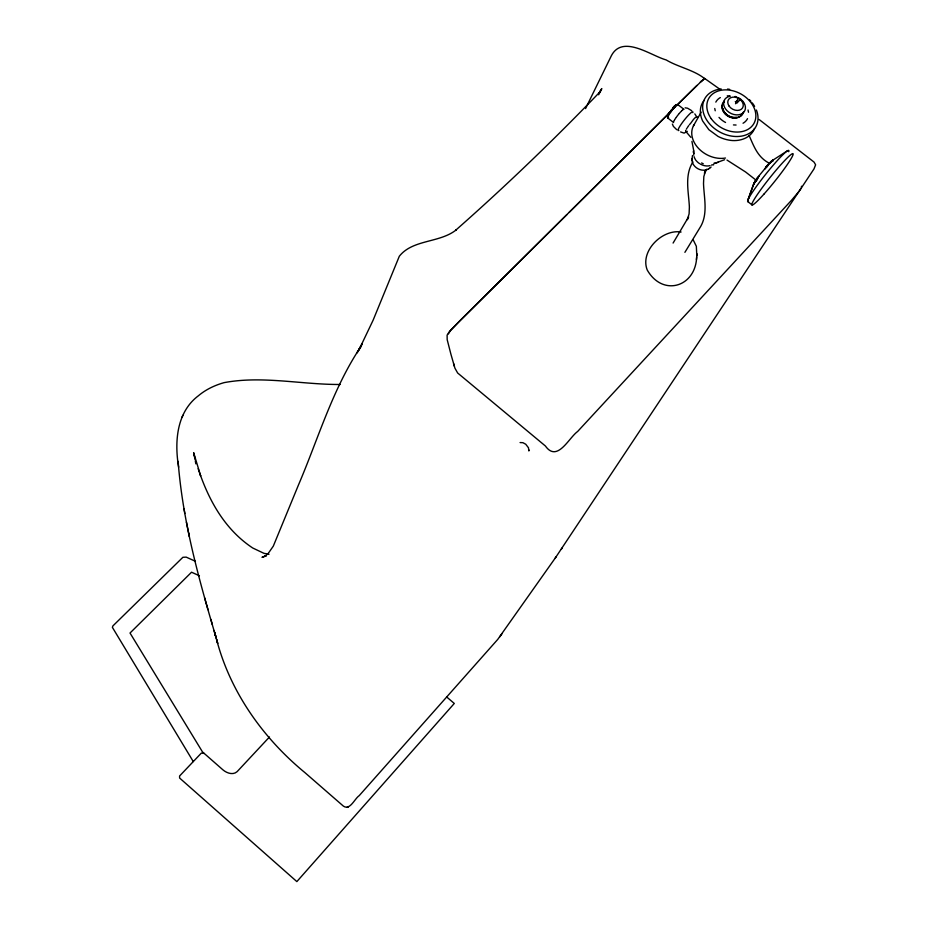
<?xml version="1.0" encoding="UTF-8"?>
<svg xmlns="http://www.w3.org/2000/svg" width="928" height="928" viewBox="0 0 928 928"><rect width="100%" height="100%" fill="white"/><g stroke="black" fill="none" stroke-linecap="round" stroke-linejoin="round"><path stroke-width="1.39" d="M708.853 168.699C702.241 173.072 691.812 167.423 691.963 159.477M691.975 159.407L692.485 155.486M691.952 160.057L691.986 158.816M672.371 124.05L673.426 126.428L676.744 129.7M696.812 255.896L696.348 246.291L693.32 240.12M681.094 232.012C662.198 228.938 639.763 251.21 647.245 270.036C662.696 297.006 695.397 287.088 696.65 257.311M696.429 259.596L697.009 253.785M801.514 186.226L801.398 187.282M685.618 131.092L685.827 130.314M667.719 116.522A7.61 1.102 -51.9 0 1 667.418 116.638L667.313 116.638A7.61 1.102 -51.9 0 1 667.151 116.278L667.186 116.104A7.61 1.102 -51.9 0 1 667.464 115.374L674.656 105.896A7.61 1.102 -51.9 0 1 676.547 104.597L676.593 105.363M787.153 150.962L771.609 160.996A15.579 1.508 -51.4 0 0 770.112 162.377L757.329 177.863A15.579 1.508 -51.4 0 0 755.253 180.96L754.012 184.475M693.204 152.18L693.61 150.696M448.41 333.836L450.544 330.472L458.107 322.689L567.008 214.519M748.014 199.845L753.803 183.605L755.554 181.552M747.782 200.518L753.687 183.93M773.024 161.078L773.163 160.15L772.351 160.416M672.382 109.504L673.299 107.277M754.487 128.482C750.752 138.585 738.479 142.054 728.724 140.058A29.058 21.994 28.5 0 1 718.028 136.393L708.876 129.7L702.67 121.034A29.058 21.994 28.5 0 1 704.155 100.317M340.205 384.482C301.646 384.691 262.369 375.446 224.1 382.638C214.751 385.271 205.772 389.528 198.325 395.827C176.366 412.403 174.452 442.192 178.64 467.213M182.909 415.315L181.958 417.38M672.498 109.376L673.658 106.894M765.032 168.966L766.11 166.715M585.556 108.588L611.413 55.634C622.676 34.301 650.864 55.692 666.165 59.926C678.136 67.129 694.434 70.087 704.967 78.915M598.653 94.784L601.785 88.589L599.906 91.918L601.147 89.726M800.934 188.477L555.13 558.25M738.305 98.264L735.544 103.739L740.405 99.702M692.961 161.901C684.261 175.438 688.75 192.258 689.376 207.095L689.098 213.869L687.323 219.692L688.611 216.897L673.09 243.066M765.704 168.026L766.841 165.88M672.522 109.516L674.331 106.198M693.425 125.895L701.185 112.137M766.18 167.492L767.56 165.08M672.603 109.434L674.656 105.896M686.43 129.096L686.871 128.342M706.672 169.209L704.398 173.269L705.698 170.439L703.83 176.54L703.517 183.5C703.981 198.105 708.435 214.704 699.758 227.975L684.899 252.346M766.864 166.611L768.245 164.326M766.853 166.889L768.906 163.618M767.236 166.483L769.532 162.968M687.404 127.519L688.657 125.674M600.532 90.793L599.036 93.032L599.65 92.22C553.622 140.105 505.447 186.377 455.625 230.295L456.344 229.796C439.594 243.159 412.867 239.18 399.318 256.244L373.126 320.172L359.078 349.647L362.361 343.557L357.025 352.884L360.725 346.852C332.572 388.948 318.42 438.26 298.688 484.451L273.308 546.128L267.74 554.132L268.262 553.517L264.979 556.185L265.721 555.756L261.998 557.334L266.371 555.895M556.116 556.823L497.768 639.38L359.229 795.621C354.635 798.648 349.984 810.77 343.418 806.142L304.941 772.641C263.204 738.317 230.237 692.091 216.56 639.415L217.709 643.44L214.055 630.518M561.243 549.364L562.252 547.914M674.03 107.671L676.141 104.713M769.973 163.258L771.609 160.996M499.716 636.863L500.656 635.576M500.969 635.146L501.909 633.847M689.365 124.7C691.824 122.821 694.828 115.165 698.158 117.357M770.971 162.435L772.641 160.242M667.313 116.638L668.844 114.631M676.547 104.597L674.238 107.613L676.628 104.632M771.156 162.354L772.873 160.138M674.296 107.66L676.674 104.713M667.151 116.278L668.74 114.399M667.186 116.104L669.076 113.912M753.977 183.199L756.807 179.939M754.209 182.735L756.981 179.614M754.51 182.201L757.178 179.243M754.858 181.61L757.712 178.524M529.412 450.231L528.844 450.904L528.473 447.783L525.747 444.234L522.916 442.691L520.086 442.563M269.468 736.994L237.104 771.667C232.94 775.425 226.606 773.047 222.882 769.811L202.478 751.9L130.024 633.024L191.551 572.216L199.416 575.766M755.253 180.96L757.979 178.083M677.672 104.562L696.928 85.422M569.061 212.477L670.074 112.311M677.057 104.98L704.445 78.312L719.826 89.192M667.986 114.376L670.944 111.557L668.728 113.17M703.598 79.715L700.489 81.954M687.312 131.324L684.133 133.133L680.595 131.938M700.443 82L701.8 80.724M757.329 177.863L759.359 176.018M711.103 167.052L709.85 168.049M670.19 112.102L460.323 320.299L449.57 331.342L447.11 335.136L447.18 339.66L450.904 354.171L454.929 368.184L457.655 372.998L545.386 445.985C557.299 462.794 568.69 437.946 577.622 431.497L791.375 200.425L799.228 191.145L813.995 168.919L815.619 164.801L814.03 162.075L759.058 119.457M669.018 112.729L670.956 111.325M708.632 168.838L709.63 168.2M713.11 164.998L713.794 164.569M724.582 159.72L715.082 163.235M716.091 162.922L718.376 162.214M685.142 107.81L687.59 108.216L691.708 110.699M736.078 125.025L733.445 124.92M727.285 95.828L729.895 95.955M670.7 110.409L671.918 110.618M269.016 554.283L263.9 553.297L252.741 548.007C226.432 530.561 210.76 503.846 200.436 475.24M703.238 163.722L701.556 162.968M195.414 561.278L186.192 557.125L182.886 557.299L112.891 625.924L112.381 627.351L193.279 761.575M685.792 131.416L690.85 137.321M769.753 163.456C757.793 157.574 753.988 146.543 749.14 135.534M726.995 160.08L745.567 171.97L756.32 180.368M204.218 753.432L201.376 753.06L179.58 776.005L179.626 778.047L296.856 881.6L454.291 703.459L446.612 696.905M677.962 104.702L683.971 109.342M747.829 201.62L752.028 204.902M667.615 117.879L673.566 122.554M694.817 113.889L696.824 117.032M198.151 468.721L200.668 475.925L193.65 452.667L194.497 456.495M178.118 461.378C182.607 520.852 198.662 578.538 215.47 635.494L214.588 632.42M204.589 597.76L208 609.661M453.583 363.579L454.372 366.27M212.361 624.625L210.876 619.394L211.143 620.391M694.214 153.248L691.94 141.404M215.957 637.304L214.994 633.766L216.305 638.568M748.026 109.98L748.513 112.265M715.233 110.78L714.757 108.495M188.616 533.136L189.289 536.256L186.424 522.151M194.08 454.627L195.077 459.662M195.321 460.938L195.831 463.849M184.034 508.73L184.811 513.497M673.531 122.009A8.41 1.183 -51.8 0 1 674.204 120.501M674.436 120.106A8.41 1.183 -51.8 0 1 675.92 117.81M676.28 117.299A8.41 1.183 -51.8 0 1 678.67 114.179M679.087 113.68A8.41 1.183 -51.8 0 1 681.454 111.082M681.802 110.745A8.41 1.183 -51.8 0 1 682.44 110.154M682.73 109.922A8.41 1.183 -51.8 0 1 683.437 109.434M668.601 117.496A8.375 1.206 -51.9 0 1 671.64 110.792A8.375 1.206 -51.9 0 1 677.916 105.502M748.478 201.562A32.782 3.097 -51.3 0 1 766.772 172.944A32.782 3.097 -51.3 0 1 788.719 151.716M678.89 130.361A11.89 1.624 -51.8 0 1 684.214 120.153A11.89 1.624 -51.8 0 1 692.856 112.624M756.39 110.038A29.139 22.017 28.5 0 1 739.639 136.381A29.139 22.017 28.5 0 1 704.236 115.2A29.139 22.017 28.5 0 1 721.207 88.984M727.529 89.065A29.139 22.017 28.5 0 1 729.686 89.39M749.337 99.621A29.139 22.017 28.5 0 1 750.856 101.21M752.237 102.88A29.139 22.017 28.5 0 1 754.615 106.384M747.516 118.645A17.864 13.491 28.5 0 1 743.05 123.238M725.557 122.473A17.864 13.491 28.5 0 1 719.003 117.392M715.824 102.126A17.864 13.491 28.5 0 1 720.337 97.579M735.614 117.38A9.384 7.088 28.5 0 1 732.215 117.346M730.823 117.009A9.384 7.088 28.5 0 1 729.454 116.487M728.782 116.162A9.384 7.088 28.5 0 1 727.517 115.408M726.926 114.979A9.384 7.088 28.5 0 1 724.907 112.961M724.142 111.824A9.384 7.088 28.5 0 1 723.573 110.641M723.364 110.038A9.384 7.088 28.5 0 1 723.121 108.831M736.739 117.334A9.442 7.134 28.5 0 1 731.38 117.473M730.684 117.276A9.442 7.134 28.5 0 1 722.924 109.052M744.824 104.493A11.519 8.688 28.5 0 1 738.456 114.828A11.519 8.688 28.5 0 1 724.408 106.975A11.519 8.688 28.5 0 1 730.081 96.245M735.092 96.477A11.519 8.688 28.5 0 1 736.786 97.011M738.433 97.742A11.519 8.688 28.5 0 1 741.391 99.76M742.04 100.363A11.519 8.688 28.5 0 1 743.189 101.651M743.676 102.335A11.519 8.688 28.5 0 1 744.5 103.762M743.583 111.662A11.391 8.596 28.5 0 1 728.584 115.814A11.391 8.596 28.5 0 1 724.455 100.966M736.728 100.676A11.391 8.596 28.5 0 1 738.247 101.593M741.681 114.759A10.869 8.201 28.5 0 1 728.654 116.522A10.869 8.201 28.5 0 1 722.471 104.748M722.726 104.168A10.869 8.201 28.5 0 1 723.434 103.089M723.863 102.602A10.869 8.201 28.5 0 1 724.35 102.15M735.289 101.512A10.869 8.201 28.5 0 1 737.505 102.753M742.261 113.61A10.869 8.201 28.5 0 1 741.994 114.202M725.476 158.027A25.218 19.221 28.6 0 1 698.471 148.341A25.218 19.221 28.6 0 1 694.179 124.584M714.363 162.922A11.623 8.92 28.6 0 1 713.899 163.456M712.17 164.778A11.623 8.92 28.6 0 1 711.498 165.114M710.036 165.636A11.623 8.92 28.6 0 1 701.603 164.732M700.779 164.337A11.623 8.92 28.6 0 1 699.979 163.885M699.213 163.386A11.623 8.92 28.6 0 1 695.977 160.335M695.49 159.639A11.623 8.92 28.6 0 1 694.098 156.681M693.796 155.173A11.623 8.92 28.6 0 1 693.773 153.7M347.849 807.047L347.107 807.418L347.93 807.012M763.953 194.114A32.793 3.016 -51.3 0 0 793.046 153.735A32.793 3.016 -51.3 0 0 760.519 190.031A32.793 3.016 -51.3 0 0 763.953 194.114M711.219 118.668A25.81 19.488 28.5 0 0 753.536 124.12A25.81 19.488 28.5 0 0 729.28 90.097A25.81 19.488 28.5 0 0 711.219 118.668M729.141 106.175A8.178 6.16 28.5 0 0 742.539 107.95A8.178 6.16 28.5 0 0 734.895 97.173A8.178 6.16 28.5 0 0 729.141 106.175"/></g></svg>
